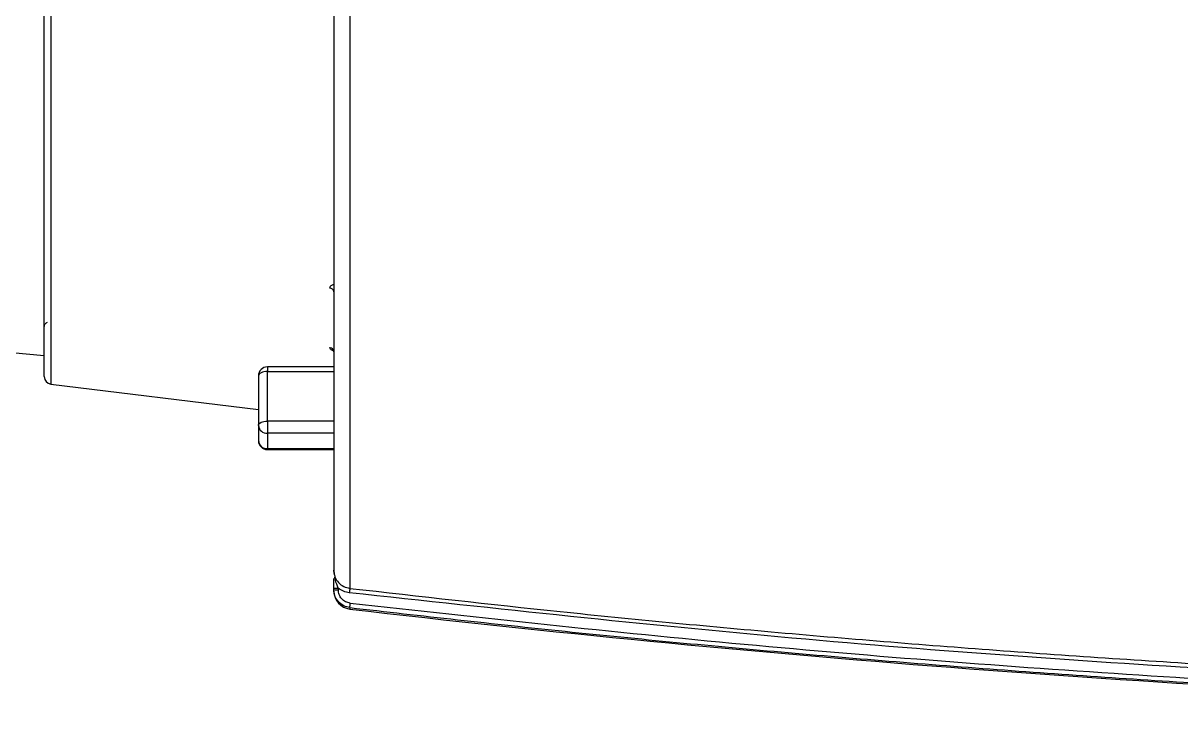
# Model space of a CAD drawing. Extents: x 17.1 to 113.1, y 3.8 to 84.5.
# Drawn here: x 19.587 to 23.426, y 32.453 to 34.731 of the extents above; entities that cross this region are included whole.
import ezdxf

# ---------------------------------------------------------------- set-up
doc = ezdxf.new("R2010")
doc.units = 0
doc.header["$MEASUREMENT"] = 0
doc.layers.add('OBJECT', color=7, linetype='CONTINUOUS')

msp = doc.modelspace()

# ---------------------------------------------------------------- linework, layer by layer
at = {"layer": 'OBJECT'}
for p, q in [((19.6569, 33.6284), (19.6569, 34.8235)), ((19.6789, 34.8557), (19.6789, 33.5338)), ((20.6699, 34.838), (20.6699, 32.8563)), ((19.0169, 33.6892), (19.6569, 33.6284)), ((20.6169, 33.5909), (20.3969, 33.5909)), ((20.3969, 33.5909), (20.3969, 33.5759)), ((20.3669, 33.5609), (20.3669, 33.3964)), ((20.3969, 33.4114), (20.3969, 33.5759)), ((20.3969, 33.5759), (20.6169, 33.5759)), ((19.6789, 33.5338), (20.3669, 33.4493)), ((20.3969, 33.4114), (20.3969, 33.3706)), ((20.6169, 33.4114), (20.3969, 33.4114)), ((20.3669, 33.3964), (20.3669, 33.3464)), ((20.6169, 33.3706), (20.3969, 33.3706)), ((20.3969, 33.3706), (20.3969, 33.3201)), ((20.3969, 33.3201), (20.6169, 33.3201)), ((20.3969, 33.3201), (20.3969, 33.3164)), ((20.3969, 33.3164), (20.6169, 33.3164)), ((20.6178, 32.9056), (20.6167, 32.9168)), ((20.6169, 32.9162), (20.6183, 32.9033)), ((20.6169, 32.8521), (20.6169, 32.8568)), ((20.6319, 32.8564), (20.6319, 32.8517)), ((20.6699, 32.7924), (20.6699, 32.7877))]:
    msp.add_line(p, q, dxfattribs=at)
at = {"layer": 'OBJECT', "flags": 128}
for points in [[(20.3969, 33.5759), (20.391, 33.5756), (20.3854, 33.5748), (20.3802, 33.5734), (20.3757, 33.5715), (20.372, 33.5693), (20.3692, 33.5667), (20.3675, 33.5639), (20.3669, 33.5609)], [(20.3669, 33.3964), (20.3675, 33.3993), (20.3692, 33.4021), (20.372, 33.4047), (20.3757, 33.407), (20.3802, 33.4088), (20.3854, 33.4102), (20.391, 33.4111), (20.3969, 33.4114)]]:
    msp.add_lwpolyline(points, dxfattribs=at)
at = {"layer": 'OBJECT'}
for centre, radius, start, end in [((20.6035, 33.839), 0.0135, 5.255, 88.914), ((20.6028, 33.6406), 0.0141, 2.5827, 86.1954), ((20.3969, 33.5609), 0.03, 90, 180), ((19.6819, 33.5586), 0.025, 180, 263), ((20.3949, 33.3987), 0.0281, 184.7366, 274.0578), ((20.3969, 33.3464), 0.03, 180, 270), ((20.3951, 33.3484), 0.0283, 184.0834, 273.57), ((20.6281, 32.9993), 0.1429, 265.4957, 271.4991), ((20.6281, 32.9946), 0.1429, 265.4957, 271.4991), ((20.6769, 32.8473), 0.06, 180, 263.3268), ((27.9637, 31.9895), 7.3451, 173.22268, 173.33636), ((13.1044, 33.6905), 7.6186, 353.23041, 353.34008), ((26.5569, 83.1045), 50.66, 263.32684, 267.85571)]:
    msp.add_arc(centre, radius, start, end, dxfattribs=at)
for points, knots in [([(20.6169, 34.8274), (20.6169, 34.7435), (20.6169, 34.5745), (20.6169, 34.3324), (20.6169, 34.0991), (20.6169, 33.8788), (20.6169, 33.675), (20.6169, 33.4912), (20.6169, 33.33), (20.6169, 33.1936), (20.6169, 33.0833), (20.6169, 33.0004), (20.6169, 32.9422), (20.6169, 32.9248), (20.6169, 32.9162)], [0, 0, 0, 0, 0.080321, 0.16194, 0.244772, 0.329378, 0.414487, 0.5, 0.585518, 0.670628, 0.755228, 0.838065, 0.919682, 1, 1, 1, 1]), ([(19.6569, 33.5586), (19.6569, 33.5604), (19.6569, 33.5641), (19.6569, 33.5939), (19.6569, 33.6506), (19.6569, 33.7501), (19.6569, 33.9061), (19.6569, 34.1024), (19.6569, 34.3331), (19.6569, 34.5707), (19.6569, 34.7393), (19.6569, 34.8132)], [0, 0, 0, 0, 0.082399, 0.166081, 0.250974, 0.380891, 0.512157, 0.643422, 0.773339, 0.900638, 1, 1, 1, 1]), ([(20.6037, 33.8525), (20.6042, 33.8547), (20.6051, 33.8589), (20.6104, 33.8633), (20.6153, 33.8645), (20.6169, 33.8649)], [0, 0, 0, 0, 0.4023462, 0.8044366, 1, 1, 1, 1]), ([(19.6569, 33.7243), (19.6571, 33.726), (19.6574, 33.7294), (19.66, 33.734), (19.6634, 33.7375), (19.6663, 33.7387), (19.6675, 33.7393)], [0, 0, 0, 0, 0.260738, 0.521097, 0.790363, 1, 1, 1, 1]), ([(20.6179, 33.6426), (20.616, 33.6433), (20.6107, 33.6452), (20.6052, 33.6496), (20.6042, 33.653), (20.6037, 33.6547)], [0, 0, 0, 0, 0.228663, 0.613415, 1, 1, 1, 1]), ([(20.6183, 32.9033), (20.6193, 32.8996), (20.6221, 32.8897), (20.6319, 32.8747), (20.6486, 32.8611), (20.663, 32.8579), (20.6699, 32.8563)], [0, 0, 0, 0, 0.1567066, 0.4132599, 0.7142997, 1, 1, 1, 1]), ([(20.6169, 32.8568), (20.6169, 32.8622), (20.6169, 32.8735), (20.6169, 32.8835), (20.6169, 32.8888)], [0, 0, 0, 0, 0.469938, 1, 1, 1, 1]), ([(20.6319, 32.8564), (20.6281, 32.8652), (20.6229, 32.8773), (20.6212, 32.8896), (20.6208, 32.893)], [0, 0, 0, 0, 0.729938, 1, 1, 1, 1]), ([(20.6699, 32.7924), (20.663, 32.794), (20.6487, 32.7972), (20.6319, 32.8106), (20.6224, 32.8256), (20.6177, 32.8395), (20.6172, 32.8478), (20.6169, 32.8521)], [0, 0, 0, 0, 0.242989, 0.499425, 0.715907, 0.849596, 1, 1, 1, 1]), ([(20.6682, 32.8418), (20.6617, 32.8431), (20.6486, 32.8455), (20.6375, 32.8528), (20.6319, 32.8564)], [0, 0, 0, 0, 0.498255, 1, 1, 1, 1]), ([(20.6716, 32.8069), (20.6663, 32.8081), (20.6555, 32.8106), (20.6425, 32.8212), (20.6336, 32.8353), (20.6324, 32.8463), (20.6319, 32.8517)], [0, 0, 0, 0, 0.2504251, 0.5000441, 0.749984, 1, 1, 1, 1]), ([(26.5569, 32.4982), (26.065, 32.5022), (25.0812, 32.5103), (23.6069, 32.5778), (22.1349, 32.6822), (21.1571, 32.7886), (20.6682, 32.8418)], [0, 0, 0, 0, 0.25003, 0.500058, 0.750055, 1, 1, 1, 1]), ([(20.6699, 32.8563), (20.9025, 32.83), (21.3754, 32.7764), (22.0979, 32.7077), (22.8449, 32.6469), (23.5943, 32.5975), (24.3395, 32.5593), (25.0741, 32.5327), (25.8138, 32.5158), (26.3087, 32.5138), (26.5569, 32.5128)], [0, 0, 0, 0, 0.118989, 0.241992, 0.369009, 0.500039, 0.623805, 0.748387, 0.873785, 1, 1, 1, 1]), ([(20.6699, 32.7924), (20.9078, 32.7655), (21.3917, 32.7108), (22.1313, 32.6409), (22.8863, 32.5801), (23.6423, 32.5309), (24.3935, 32.4934), (25.1441, 32.4662), (25.6472, 32.4576), (25.9, 32.4532)], [0, 0, 0, 0, 0.136957, 0.278626, 0.425005, 0.570315, 0.712103, 0.855331, 1, 1, 1, 1]), ([(20.6716, 32.8069), (21.1066, 32.7592), (21.9767, 32.6638), (23.286, 32.5643), (24.5972, 32.4941), (25.4723, 32.4765), (25.9099, 32.4677)], [0, 0, 0, 0, 0.249981, 0.5, 0.749995, 1, 1, 1, 1])]:
    msp.add_open_spline(points, degree=3, knots=knots, dxfattribs=at)

doc.saveas('drawing.dxf')
